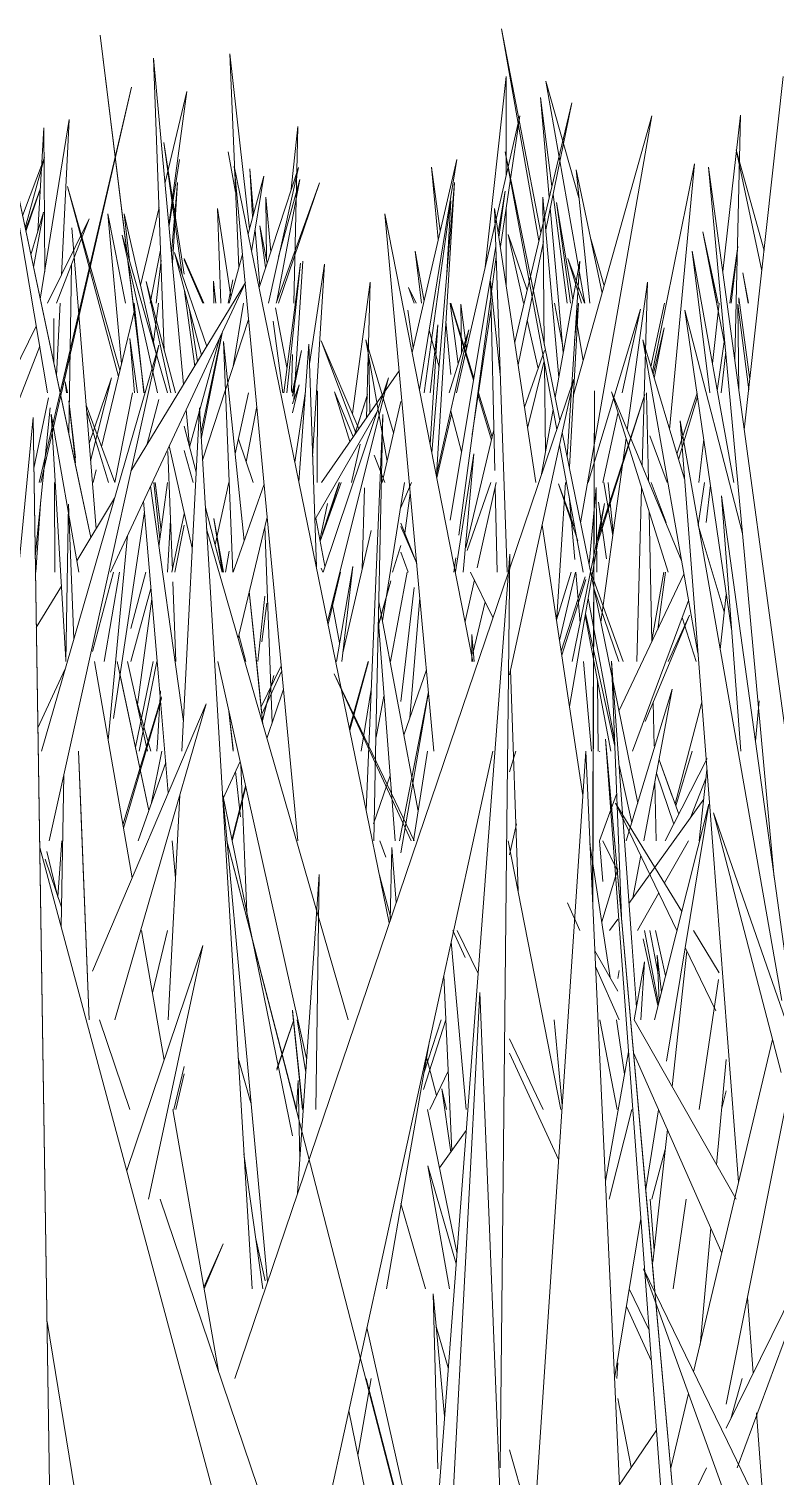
# Model space of a CAD drawing. Header units: millimetres. Extents: x -9575 to 27274, y -4387 to 11354.
# Drawn here: x -6615.7 to -6592.73, y 3071.81 to 3116.38 of the extents above; entities that cross this region are included whole.
import ezdxf

# ---------------------------------------------------------------- set-up
doc = ezdxf.new("R2010")
doc.units = ezdxf.units.MM
doc.layers.add('G-IMPT', color=8, linetype='Continuous', lineweight=9)

# ---------------------------------------------------------------- blocks, each defined once
blk = doc.blocks.new('Grass Array - 25_dwg-V14-North')
at = {"layer": 'G-IMPT'}
for p, q in [((-6609.241, 3109.028), (-6609.514, 3115.61)), ((-6608.915, 3110.223), (-6609.514, 3115.61)), ((-6610.838, 3114.454), (-6611.51, 3111.652)), ((-6611.51, 3111.652), (-6610.838, 3114.454)), ((-6610.838, 3114.454), (-6611.389, 3110.338)), ((-6602.541, 3105.172), (-6600.585, 3113.705)), ((-6601.186, 3109.679), (-6600.585, 3113.705)), ((-6600.743, 3106.728), (-6598.987, 3114.105)), ((-6599.787, 3110.195), (-6598.987, 3114.105)), ((-6615.43, 3110.144), (-6615.244, 3113.334)), ((-6615.215, 3108.899), (-6615.244, 3113.334)), ((-6607.418, 3113.373), (-6607.626, 3111.441)), ((-6607.418, 3113.373), (-6607.549, 3107.931)), ((-6596.527, 3113.7), (-6598.94, 3105.067)), ((-6598.94, 3105.067), (-6596.527, 3113.7)), ((-6596.527, 3113.7), (-6598.714, 3101.169)), ((-6610.925, 3108.828), (-6611.551, 3112.884)), ((-6610.985, 3108.81), (-6611.551, 3112.884)), ((-6615.896, 3110.622), (-6615.225, 3112.416)), ((-6615.818, 3110.255), (-6615.225, 3112.416)), ((-6608.815, 3110.588), (-6608.902, 3112.067)), ((-6608.785, 3110.696), (-6608.902, 3112.067)), ((-6598.434, 3107.931), (-6598.852, 3112.037)), ((-6598.051, 3108.246), (-6598.852, 3112.037)), ((-6612.898, 3105.869), (-6614.517, 3111.529)), ((-6612.945, 3105.677), (-6614.517, 3111.529)), ((-6608.068, 3107.998), (-6607.357, 3111.737)), ((-6608.013, 3109.358), (-6607.357, 3111.737)), ((-6603.529, 3105.172), (-6602.706, 3111.083)), ((-6602.833, 3108.855), (-6602.706, 3111.083)), ((-6601.25, 3110.109), (-6601.037, 3111.385)), ((-6601.229, 3109.964), (-6601.037, 3111.385)), ((-6598.955, 3108.05), (-6599.458, 3111.029)), ((-6599.024, 3107.931), (-6599.458, 3111.029)), ((-6615.641, 3109.42), (-6615.257, 3110.738)), ((-6615.561, 3109.044), (-6615.257, 3110.738)), ((-6612.609, 3109.248), (-6612.767, 3110.688)), ((-6611.808, 3106.465), (-6612.767, 3110.688)), ((-6611.695, 3110.883), (-6612.269, 3108.493)), ((-6612.269, 3108.493), (-6611.695, 3110.883)), ((-6608.595, 3108.477), (-6608.74, 3110.167)), ((-6608.414, 3109.033), (-6608.589, 3110.314)), ((-6608.37, 3109.167), (-6608.589, 3110.314)), ((-6600.475, 3107.931), (-6600.948, 3110.052)), ((-6600.36, 3108.336), (-6600.948, 3110.052)), ((-6600.639, 3106.032), (-6599.862, 3109.828)), ((-6611.968, 3107.931), (-6611.647, 3109.565)), ((-6611.779, 3107.931), (-6611.635, 3109.261)), ((-6610.316, 3107.931), (-6610.925, 3109.305)), ((-6610.35, 3107.931), (-6610.925, 3109.263)), ((-6602.734, 3101.256), (-6601.322, 3109.683)), ((-6602.469, 3100.785), (-6601.311, 3109.357)), ((-6594.123, 3107.931), (-6593.876, 3109.678)), ((-6594.075, 3107.931), (-6593.876, 3109.678)), ((-6607.858, 3105.172), (-6607.339, 3109.161)), ((-6607.765, 3105.172), (-6607.339, 3109.161)), ((-6607.062, 3106.065), (-6606.606, 3109.137)), ((-6606.966, 3103.208), (-6606.606, 3109.137)), ((-6593.545, 3107.931), (-6593.722, 3108.87)), ((-6593.56, 3107.931), (-6593.722, 3108.87)), ((-6610.595, 3105.997), (-6610.925, 3108.376)), ((-6603.835, 3107.931), (-6604.016, 3108.415)), ((-6603.78, 3107.931), (-6604.016, 3108.415)), ((-6612.163, 3105.172), (-6612.465, 3107.931)), ((-6611.712, 3107.931), (-6611.871, 3106.743)), ((-6602.013, 3105.558), (-6602.723, 3107.931)), ((-6602.002, 3105.624), (-6602.714, 3107.931)), ((-6598.781, 3107.931), (-6599.062, 3102.88)), ((-6598.782, 3107.931), (-6598.899, 3106.781)), ((-6612.446, 3107.755), (-6613.464, 3103.512)), ((-6613.464, 3103.512), (-6612.446, 3107.755)), ((-6610.51, 3106.137), (-6610.756, 3107.73)), ((-6607.756, 3105.955), (-6608.107, 3107.791)), ((-6602.049, 3103.891), (-6601.471, 3107.767)), ((-6598.635, 3106.159), (-6598.856, 3107.463)), ((-6598.481, 3102.413), (-6596.875, 3107.745)), ((-6597.433, 3105.172), (-6596.875, 3107.745)), ((-6607.885, 3105.172), (-6608.186, 3107.375)), ((-6603.074, 3105.96), (-6603.378, 3107.103)), ((-6603.115, 3107.265), (-6603.347, 3105.172)), ((-6603.115, 3107.265), (-6603.346, 3103.596)), ((-6603.346, 3103.596), (-6603.115, 3107.265)), ((-6603.153, 3102.658), (-6602.152, 3107.11)), ((-6602.765, 3105.172), (-6602.152, 3107.11)), ((-6600.026, 3105.917), (-6600.358, 3107.405)), ((-6605.542, 3104.068), (-6606.702, 3106.774)), ((-6605.633, 3103.937), (-6606.702, 3106.774)), ((-6594.506, 3105.234), (-6594.282, 3106.812)), ((-6607.587, 3106.356), (-6607.615, 3105.212)), ((-6600.443, 3104.728), (-6599.831, 3106.474)), ((-6600.346, 3104.082), (-6599.842, 3106.155)), ((-6594.391, 3105.172), (-6594.247, 3106.43)), ((-6606.697, 3102.413), (-6604.3, 3105.848)), ((-6613.053, 3102.413), (-6612.51, 3105.172)), ((-6607.513, 3103.033), (-6607.188, 3105.217)), ((-6601.461, 3103.713), (-6601.883, 3105.122)), ((-6601.439, 3103.804), (-6601.862, 3105.172)), ((-6595.747, 3103.288), (-6595.131, 3105.157)), ((-6595.696, 3103.116), (-6595.115, 3105.046)), ((-6613.056, 3102.413), (-6613.938, 3104.789)), ((-6613.252, 3102.413), (-6613.925, 3104.631)), ((-6609.009, 3103.044), (-6608.685, 3104.751)), ((-6606.901, 3101.262), (-6604.987, 3104.578)), ((-6603.141, 3102.553), (-6602.691, 3104.516)), ((-6602.383, 3103.352), (-6602.715, 3104.606)), ((-6598.032, 3102.413), (-6597.571, 3104.539)), ((-6602.251, 3100.397), (-6601.385, 3104.031)), ((-6605.774, 3102.413), (-6605.502, 3103.587)), ((-6596.046, 3102.413), (-6596.579, 3103.844)), ((-6605.071, 3103.254), (-6604.741, 3102.413)), ((-6613.728, 3102.413), (-6613.636, 3102.798)), ((-6611.668, 3100.663), (-6611.86, 3102.413)), ((-6606.735, 3100.606), (-6606.085, 3102.413)), ((-6604.249, 3101.645), (-6603.923, 3102.413)), ((-6597.725, 3100.777), (-6598.002, 3102.413)), ((-6597.713, 3100.865), (-6597.871, 3102.413)), ((-6595.091, 3101.101), (-6594.905, 3102.413)), ((-6594.847, 3101.175), (-6594.716, 3102.325)), ((-6604.13, 3100.849), (-6603.958, 3102.085)), ((-6597.919, 3100.057), (-6598.164, 3101.805)), ((-6606.587, 3099.831), (-6606.87, 3101.315)), ((-6604.249, 3101.16), (-6603.762, 3099.918)), ((-6603.761, 3099.915), (-6604.249, 3101.052)), ((-6604.508, 3099.654), (-6604.249, 3100.474)), ((-6609.532, 3100.295), (-6609.654, 3099.654)), ((-6604.02, 3099.654), (-6604.249, 3100.262)), ((-6602.562, 3100.092), (-6602.622, 3099.654)), ((-6612.567, 3097.913), (-6612.105, 3099.654)), ((-6606.704, 3099.777), (-6606.65, 3099.654)), ((-6606.491, 3098.05), (-6606.11, 3099.654)), ((-6604.569, 3096.895), (-6604.051, 3099.654)), ((-6596.524, 3097.546), (-6596.154, 3099.654)), ((-6596.34, 3097.884), (-6596.101, 3099.654)), ((-6604.249, 3095.669), (-6603.841, 3099.18)), ((-6608.65, 3096.895), (-6608.435, 3098.909)), ((-6608.526, 3097.508), (-6608.378, 3098.693)), ((-6606.368, 3098.687), (-6606.136, 3097.469)), ((-6602.034, 3097.147), (-6601.649, 3098.732)), ((-6605.006, 3094.57), (-6604.769, 3095.831)), ((-6595.808, 3092.518), (-6594.987, 3095.646)), ((-6595.784, 3092.453), (-6595.285, 3094.136))]:
    blk.add_line(p, q, dxfattribs=at)
blk = doc.blocks.new('Grass Array - Grass Array-440235-North')
blk.add_blockref('Grass Array - 25_dwg-V14-North', (0, 0))
blk = doc.blocks.new('Grass Array - 25_dwg-V28-North')
at = {"layer": 'G-IMPT'}
for p, q in [((-6612.686, 3109.515), (-6613.508, 3116.185)), ((-6612.691, 3109.533), (-6613.508, 3116.185)), ((-6614.097, 3107.931), (-6612.547, 3114.581)), ((-6614.069, 3107.931), (-6612.547, 3114.581)), ((-6612.495, 3107.931), (-6612.653, 3109.222)), ((-6612.491, 3107.931), (-6612.646, 3109.191)), ((-6614.74, 3105.172), (-6614.433, 3106.488)), ((-6614.7, 3105.172), (-6614.435, 3106.328)), ((-6598.301, 3102.413), (-6598.297, 3103.558)), ((-6598.3, 3102.413), (-6598.296, 3103.561))]:
    blk.add_line(p, q, dxfattribs=at)
blk = doc.blocks.new('Grass Array - 25_dwg-V32-North')
at = {"layer": 'G-IMPT'}
for p, q in [((-6612.686, 3109.515), (-6613.508, 3116.185)), ((-6612.691, 3109.533), (-6613.508, 3116.185)), ((-6614.097, 3107.931), (-6612.547, 3114.581)), ((-6614.069, 3107.931), (-6612.547, 3114.581)), ((-6612.218, 3105.68), (-6612.653, 3109.222)), ((-6612.256, 3106.02), (-6612.646, 3109.191)), ((-6614.74, 3105.172), (-6614.433, 3106.488)), ((-6614.7, 3105.172), (-6614.435, 3106.328)), ((-6598.301, 3102.413), (-6598.291, 3105.234)), ((-6598.3, 3102.413), (-6598.291, 3105.234)), ((-6598.143, 3100.818), (-6597.571, 3102.577)), ((-6598.179, 3100.608), (-6597.571, 3102.52))]:
    blk.add_line(p, q, dxfattribs=at)
blk = doc.blocks.new('Grass Array - 25_dwg-V36-North')
at = {"layer": 'G-IMPT'}
for p, q in [((-6612.686, 3109.515), (-6613.508, 3116.185)), ((-6612.691, 3109.533), (-6613.508, 3116.185)), ((-6614.097, 3107.931), (-6612.547, 3114.581)), ((-6614.069, 3107.931), (-6612.547, 3114.581)), ((-6612.156, 3105.172), (-6612.653, 3109.222)), ((-6612.151, 3105.172), (-6612.646, 3109.191)), ((-6614.74, 3105.172), (-6614.433, 3106.488)), ((-6614.7, 3105.172), (-6614.435, 3106.328)), ((-6598.301, 3102.413), (-6598.291, 3105.234)), ((-6598.3, 3102.413), (-6598.291, 3105.234)), ((-6598.143, 3100.818), (-6597.571, 3102.577)), ((-6611.817, 3102.413), (-6611.634, 3100.919)), ((-6611.63, 3100.945), (-6611.811, 3102.413)), ((-6598.179, 3100.608), (-6597.571, 3102.52))]:
    blk.add_line(p, q, dxfattribs=at)
blk = doc.blocks.new('Grass Array - Grass Array-440908-North')
for name in ['Grass Array - 25_dwg-V32-North', 'Grass Array - 25_dwg-V36-North', 'Grass Array - 25_dwg-V36-North', 'Grass Array - 25_dwg-V28-North']:
    blk.add_blockref(name, (0, 0))
blk = doc.blocks.new('Grass Array - 25_dwg-V38-North')
at = {"layer": 'G-IMPT'}
for p, q in [((-6594.479, 3107.931), (-6594.948, 3110.127)), ((-6594.523, 3107.931), (-6594.948, 3110.127)), ((-6606.831, 3102.413), (-6606.821, 3105.234)), ((-6606.83, 3102.413), (-6606.821, 3105.234)), ((-6606.673, 3100.818), (-6606.154, 3102.413)), ((-6606.515, 3101.216), (-6606.135, 3102.413))]:
    blk.add_line(p, q, dxfattribs=at)
blk = doc.blocks.new('Grass Array - 25_dwg-V42-North')
at = {"layer": 'G-IMPT'}
for p, q in [((-6599.941, 3110.098), (-6601.152, 3116.378)), ((-6600, 3109.851), (-6601.152, 3116.378)), ((-6601.653, 3109.047), (-6601.008, 3114.915)), ((-6601.008, 3111.859), (-6601.008, 3114.915)), ((-6598.583, 3107.931), (-6599.788, 3114.766)), ((-6598.765, 3111.18), (-6599.788, 3114.766)), ((-6599.954, 3114.264), (-6599.679, 3111.199)), ((-6599.954, 3114.264), (-6599.598, 3111.54)), ((-6593.787, 3113.723), (-6594.336, 3108.908)), ((-6593.787, 3113.723), (-6593.969, 3106.201)), ((-6609.337, 3111.347), (-6609.569, 3112.591)), ((-6593.926, 3112.656), (-6593.136, 3108.926)), ((-6593.926, 3112.656), (-6593.067, 3109.557)), ((-6611.388, 3110.326), (-6611.061, 3112.357)), ((-6603.037, 3110.163), (-6603.302, 3112.122)), ((-6603.097, 3109.9), (-6603.302, 3112.122)), ((-6596.505, 3105.814), (-6595.213, 3112.222)), ((-6595.973, 3104.041), (-6595.213, 3112.222)), ((-6611.31, 3109.482), (-6611.129, 3111.654)), ((-6611.282, 3109.172), (-6611.129, 3111.654)), ((-6615.805, 3110.194), (-6615.354, 3111.444)), ((-6615.794, 3110.139), (-6615.355, 3111.43)), ((-6608.405, 3111.201), (-6608.387, 3109.255)), ((-6608.405, 3111.201), (-6608.257, 3109.512)), ((-6599.564, 3111.284), (-6599.125, 3107.931)), ((-6612.85, 3106.07), (-6613.269, 3110.682)), ((-6612.728, 3107.931), (-6613.269, 3110.682)), ((-6609.892, 3110.853), (-6609.792, 3107.931)), ((-6609.892, 3110.853), (-6609.485, 3108.138)), ((-6601.009, 3108.503), (-6601.009, 3110.867)), ((-6599.649, 3110.868), (-6599.249, 3106.414)), ((-6597.99, 3108.464), (-6598.404, 3109.914)), ((-6594.479, 3107.931), (-6594.948, 3110.127)), ((-6594.293, 3106.738), (-6594.948, 3110.127)), ((-6603.536, 3107.998), (-6603.813, 3109.533)), ((-6603.611, 3107.931), (-6603.813, 3109.533)), ((-6599.109, 3109.305), (-6598.686, 3107.931)), ((-6599.109, 3109.305), (-6598.597, 3107.931)), ((-6607.547, 3104.944), (-6607.272, 3109.231)), ((-6610.005, 3107.931), (-6610.02, 3108.608)), ((-6609.949, 3107.931), (-6610.02, 3108.608)), ((-6605.742, 3104.535), (-6605.19, 3108.58)), ((-6605.307, 3104.405), (-6605.19, 3108.58)), ((-6602.481, 3106.069), (-6602.734, 3107.931)), ((-6599.265, 3106.594), (-6599.523, 3107.931)), ((-6596.551, 3105.968), (-6596.135, 3107.931)), ((-6594.448, 3107.931), (-6594.659, 3106.079)), ((-6593.504, 3105.578), (-6593.845, 3108.1)), ((-6593.841, 3107.931), (-6593.845, 3108.1)), ((-6603.867, 3106.559), (-6604.036, 3107.713)), ((-6602.383, 3106.379), (-6602.402, 3107.907)), ((-6602.229, 3106.533), (-6602.402, 3107.907)), ((-6602.713, 3105.74), (-6602.863, 3107.364)), ((-6596.481, 3105.735), (-6596.14, 3107.174)), ((-6596.449, 3105.627), (-6596.14, 3107.174)), ((-6604.673, 3103.063), (-6605.331, 3106.803)), ((-6604.472, 3103.936), (-6605.331, 3106.803)), ((-6605.239, 3106.278), (-6605.202, 3104.555)), ((-6613.844, 3103.609), (-6613.161, 3105.634)), ((-6613.801, 3103.075), (-6613.161, 3105.634)), ((-6606.831, 3102.413), (-6606.821, 3105.234)), ((-6606.83, 3102.413), (-6606.821, 3105.234)), ((-6605.816, 3103.675), (-6606.295, 3105.2)), ((-6605.72, 3103.814), (-6606.295, 3105.2)), ((-6605.68, 3103.87), (-6605.272, 3105.124)), ((-6605.664, 3103.893), (-6605.272, 3105.124)), ((-6594.924, 3103.746), (-6595.076, 3102.413)), ((-6606.673, 3100.818), (-6606.154, 3102.413)), ((-6606.515, 3101.216), (-6606.135, 3102.413)), ((-6605.438, 3099.744), (-6605.368, 3102.247)), ((-6596.543, 3102.413), (-6596.085, 3101.183)), ((-6606.74, 3100.632), (-6606.509, 3101.767))]:
    blk.add_line(p, q, dxfattribs=at)
blk = doc.blocks.new('Grass Array - Grass Array-V47-North')
for name in ['Grass Array - 25_dwg-V42-North', 'Grass Array - 25_dwg-V38-North', 'Grass Array - 25_dwg-V38-North', 'Grass Array - 25_dwg-V38-North']:
    blk.add_blockref(name, (0, 0))
blk = doc.blocks.new('Grass Array - 25_dwg-V49-North')
at = {"layer": 'G-IMPT'}
for p, q in [((-6612.686, 3109.515), (-6613.508, 3116.185)), ((-6612.691, 3109.533), (-6613.508, 3116.185)), ((-6610.938, 3105.432), (-6611.863, 3115.482)), ((-6611.534, 3106.475), (-6611.863, 3115.482)), ((-6593.675, 3104.032), (-6592.477, 3114.915)), ((-6616.676, 3114.301), (-6615.126, 3105.172)), ((-6616.676, 3114.301), (-6614.164, 3102.454)), ((-6613.796, 3100.717), (-6616.676, 3114.301)), ((-6615.331, 3102.413), (-6612.547, 3114.581)), ((-6615.301, 3102.765), (-6612.547, 3114.581)), ((-6615.351, 3108.054), (-6614.461, 3113.589)), ((-6614.7, 3108.799), (-6614.461, 3113.589)), ((-6599.355, 3104.317), (-6601.039, 3112.591)), ((-6599.449, 3104.041), (-6601.039, 3112.591)), ((-6608.302, 3100.691), (-6609.383, 3112.151)), ((-6604.605, 3088.85), (-6609.383, 3112.151)), ((-6607.405, 3112.116), (-6608.616, 3108.413)), ((-6608.616, 3108.413), (-6607.405, 3112.116)), ((-6607.405, 3112.116), (-6608.328, 3107.931)), ((-6603.9, 3106.416), (-6602.531, 3112.357)), ((-6603.674, 3105.264), (-6602.531, 3112.357)), ((-6591.739, 3089.763), (-6594.772, 3112.122)), ((-6593.731, 3100.839), (-6594.772, 3112.122)), ((-6608.956, 3110.071), (-6608.47, 3111.849)), ((-6608.844, 3109.521), (-6608.47, 3111.849)), ((-6608.092, 3107.931), (-6606.755, 3111.635)), ((-6608.014, 3107.931), (-6606.755, 3111.635)), ((-6603.294, 3103.33), (-6602.599, 3111.654)), ((-6603.155, 3102.623), (-6602.599, 3111.654)), ((-6599.875, 3111.201), (-6599.832, 3106.665)), ((-6599.875, 3111.201), (-6599.388, 3105.643)), ((-6603.715, 3099.398), (-6604.739, 3110.682)), ((-6602.029, 3096.895), (-6604.739, 3110.682)), ((-6601.362, 3110.853), (-6600.978, 3099.654)), ((-6601.362, 3110.853), (-6600.096, 3102.413)), ((-6615.128, 3107.931), (-6613.849, 3110.526)), ((-6614.858, 3107.931), (-6613.849, 3110.526)), ((-6614.376, 3110.258), (-6613.634, 3100.985)), ((-6611.436, 3105.172), (-6612.834, 3110.029)), ((-6611.745, 3105.172), (-6612.834, 3110.029)), ((-6611.22, 3109.495), (-6610.389, 3106.337)), ((-6611.22, 3109.495), (-6610.228, 3106.601)), ((-6609.541, 3107.931), (-6609.128, 3109.444)), ((-6593.995, 3102.413), (-6595.283, 3109.533)), ((-6594.732, 3105.172), (-6595.283, 3109.533)), ((-6614.393, 3109.126), (-6614.472, 3103.907)), ((-6614.472, 3103.907), (-6614.393, 3109.126)), ((-6612.156, 3105.172), (-6612.653, 3109.222)), ((-6612.151, 3105.172), (-6612.646, 3109.191)), ((-6599.499, 3105.026), (-6598.742, 3109.231)), ((-6599.128, 3103.205), (-6598.742, 3109.231)), ((-6613.191, 3099.654), (-6609.034, 3108.572)), ((-6612.56, 3102.756), (-6609.034, 3108.572)), ((-6612.09, 3108.601), (-6611.335, 3105.172)), ((-6612.09, 3108.601), (-6611.193, 3105.172)), ((-6611.193, 3105.172), (-6612.09, 3108.601)), ((-6609.572, 3107.931), (-6609.422, 3108.65)), ((-6609.565, 3107.931), (-6609.422, 3108.65)), ((-6601.357, 3102.782), (-6601.49, 3108.608)), ((-6601.187, 3105.739), (-6601.49, 3108.608)), ((-6597.281, 3104.033), (-6596.66, 3108.58)), ((-6596.819, 3102.92), (-6596.66, 3108.58)), ((-6614.854, 3105.71), (-6614.744, 3107.931)), ((-6609.411, 3105.984), (-6609.099, 3107.931)), ((-6594.065, 3097.888), (-6595.506, 3107.713)), ((-6593.728, 3100.839), (-6595.506, 3107.713)), ((-6593.84, 3105.249), (-6593.872, 3107.907)), ((-6593.539, 3105.262), (-6593.872, 3107.907)), ((-6617.848, 3102.413), (-6615.475, 3107.228)), ((-6614.939, 3107.461), (-6614.932, 3106.077)), ((-6614.932, 3106.077), (-6614.939, 3107.461)), ((-6610.396, 3103.758), (-6609.739, 3107.06)), ((-6608.938, 3107.432), (-6610.356, 3103.096)), ((-6610.356, 3103.097), (-6608.938, 3107.432)), ((-6617.002, 3102.413), (-6615.37, 3106.612)), ((-6615.314, 3094.136), (-6611.699, 3106.644)), ((-6613.994, 3096.274), (-6611.699, 3106.644)), ((-6612.361, 3105.172), (-6612.595, 3106.846)), ((-6612.454, 3105.172), (-6612.595, 3106.846)), ((-6610.754, 3103.496), (-6609.838, 3106.848)), ((-6610.406, 3103.934), (-6609.767, 3107)), ((-6609.708, 3106.757), (-6609.42, 3099.654)), ((-6609.708, 3106.757), (-6609.077, 3100.614)), ((-6609.077, 3100.614), (-6609.708, 3106.757)), ((-6607.391, 3102.436), (-6607.083, 3106.67)), ((-6606.852, 3099.81), (-6607.083, 3106.67)), ((-6595.103, 3097.155), (-6596.801, 3106.803)), ((-6595.516, 3102.517), (-6596.801, 3106.803)), ((-6607.593, 3105.172), (-6607.313, 3106.472)), ((-6607.587, 3105.073), (-6607.313, 3106.472)), ((-6599.827, 3106.076), (-6599.801, 3103.346)), ((-6614.548, 3105.172), (-6614.587, 3105.511)), ((-6614.512, 3105.172), (-6614.587, 3105.511)), ((-6607.587, 3104.558), (-6607.379, 3105.419)), ((-6607.587, 3104.831), (-6607.379, 3105.419)), ((-6606.646, 3099.654), (-6604.631, 3105.634)), ((-6606.508, 3098.13), (-6604.631, 3105.634)), ((-6600.909, 3096.488), (-6598.922, 3105.593)), ((-6600.909, 3099.739), (-6598.922, 3105.593)), ((-6615.55, 3102.848), (-6615.1, 3105.023)), ((-6614.263, 3103.171), (-6614.475, 3104.921)), ((-6614.263, 3103.019), (-6614.475, 3104.921)), ((-6612.07, 3103.564), (-6611.7, 3104.972)), ((-6608.937, 3105.172), (-6609.352, 3103.289)), ((-6604.823, 3102.413), (-6604.249, 3104.903)), ((-6598.343, 3089.48), (-6598.291, 3105.234)), ((-6598.329, 3094.825), (-6598.291, 3105.234)), ((-6598.179, 3100.608), (-6596.742, 3105.124)), ((-6598.143, 3100.818), (-6596.742, 3105.124)), ((-6596.024, 3099.654), (-6597.765, 3105.2)), ((-6595.601, 3099.983), (-6597.765, 3105.2)), ((-6596.685, 3105.172), (-6596.628, 3102.459)), ((-6615.574, 3104.409), (-6620.939, 3048.964)), ((-6615.574, 3104.409), (-6615.419, 3094.393)), ((-6614.699, 3048), (-6615.574, 3104.409)), ((-6615.508, 3100.13), (-6615.048, 3104.714)), ((-6614.566, 3096.945), (-6615.018, 3104.517)), ((-6614.168, 3099.654), (-6615.018, 3104.517)), ((-6610.991, 3094.136), (-6610.453, 3104.712)), ((-6610.762, 3103.525), (-6610.865, 3104.644)), ((-6609.845, 3094.54), (-6610.453, 3104.712)), ((-6605.317, 3092.322), (-6604.808, 3104.507)), ((-6605.016, 3094.57), (-6604.808, 3104.507)), ((-6599.934, 3102.612), (-6599.564, 3104.663)), ((-6610.925, 3104.148), (-6610.554, 3102.729)), ((-6610.554, 3102.729), (-6610.925, 3104.148)), ((-6596.957, 3092.534), (-6599.28, 3103.951)), ((-6594.874, 3094.173), (-6595.654, 3104.308)), ((-6592.522, 3086.458), (-6595.654, 3104.308)), ((-6610.673, 3100.39), (-6611.379, 3103.541)), ((-6609.251, 3103.748), (-6608.793, 3102.413)), ((-6598.898, 3101.079), (-6599.362, 3103.575)), ((-6598.09, 3098.105), (-6597.316, 3103.772)), ((-6611.42, 3103.365), (-6611.286, 3099.715)), ((-6610.642, 3102.413), (-6610.925, 3103.397)), ((-6602.572, 3099.656), (-6602.005, 3103.295)), ((-6602.336, 3099.654), (-6602.005, 3103.295)), ((-6615.301, 3102.765), (-6615.383, 3102.413)), ((-6614.914, 3102.413), (-6614.901, 3099.654)), ((-6614.901, 3099.654), (-6614.914, 3102.413)), ((-6613.796, 3100.717), (-6614.164, 3102.454)), ((-6610.944, 3095.055), (-6611.959, 3102.298)), ((-6611.817, 3102.413), (-6611.634, 3100.919)), ((-6611.63, 3100.945), (-6611.811, 3102.413)), ((-6611.699, 3100.441), (-6611.431, 3102.413)), ((-6609.545, 3102.413), (-6609.969, 3100.493)), ((-6609.416, 3099.654), (-6608.459, 3102.362)), ((-6604.82, 3098.154), (-6604.134, 3102.413)), ((-6602.204, 3100.315), (-6601.483, 3102.413)), ((-6601.902, 3099.778), (-6601.312, 3102.413)), ((-6601.285, 3099.654), (-6601.345, 3102.267)), ((-6599.445, 3098.263), (-6599.179, 3102.413)), ((-6599.397, 3102.371), (-6598.801, 3100.612)), ((-6599.397, 3102.371), (-6598.926, 3101.079)), ((-6598.926, 3101.079), (-6599.397, 3102.371)), ((-6598.232, 3102.259), (-6598.456, 3099.899)), ((-6598.456, 3099.899), (-6598.232, 3102.259)), ((-6598.232, 3102.259), (-6598.214, 3099.654)), ((-6596.988, 3096.895), (-6596.838, 3102.247)), ((-6615.331, 3101.894), (-6615.488, 3099.654)), ((-6614.481, 3101.747), (-6614.567, 3096.895)), ((-6614.481, 3101.747), (-6614.315, 3097.594)), ((-6614.315, 3097.594), (-6614.481, 3101.747)), ((-6614.229, 3100.003), (-6613.063, 3101.926)), ((-6611.714, 3096.426), (-6612.172, 3101.84)), ((-6599.069, 3101.998), (-6598.897, 3100.041)), ((-6599.06, 3095.509), (-6597.979, 3101.767)), ((-6598.97, 3096.895), (-6597.979, 3101.767)), ((-6593.777, 3094.136), (-6594.381, 3102.002)), ((-6592.337, 3087.241), (-6594.381, 3102.002)), ((-6613.094, 3095.144), (-6612.144, 3101.514)), ((-6611.436, 3099.654), (-6611.342, 3101.246)), ((-6611.299, 3099.654), (-6610.925, 3101.448)), ((-6610.269, 3101.642), (-6609.749, 3099.654)), ((-6609.739, 3099.654), (-6610.013, 3101.3)), ((-6609.712, 3099.654), (-6610.013, 3101.3)), ((-6609.262, 3097.622), (-6608.363, 3101.343)), ((-6596.608, 3101.515), (-6596.523, 3097.5)), ((-6613.264, 3094.481), (-6612.666, 3100.781)), ((-6611.212, 3099.654), (-6610.925, 3101.098)), ((-6605.876, 3085.859), (-6610.23, 3100.983)), ((-6609.749, 3099.654), (-6610.05, 3100.801)), ((-6608.216, 3094.996), (-6608.433, 3101.055)), ((-6605.164, 3100.934), (-6606.032, 3097.167)), ((-6599.9, 3101.109), (-6599.705, 3099.807)), ((-6598.898, 3101.079), (-6598.633, 3099.654)), ((-6594.291, 3098.43), (-6595.091, 3101.1)), ((-6592.751, 3090.234), (-6593.731, 3100.839)), ((-6608.302, 3100.691), (-6607.423, 3091.377)), ((-6603.758, 3062.339), (-6600.899, 3100.199)), ((-6600.997, 3090.953), (-6600.899, 3100.199)), ((-6613.74, 3097.204), (-6613.096, 3099.654)), ((-6613.381, 3096.895), (-6612.911, 3099.654)), ((-6606.235, 3096.895), (-6605.728, 3099.825)), ((-6606.063, 3096.895), (-6605.728, 3099.825)), ((-6602.353, 3095.483), (-6600.938, 3099.654)), ((-6601.413, 3098.253), (-6602.102, 3099.654)), ((-6598.649, 3092.769), (-6599.705, 3099.807)), ((-6599.461, 3098.185), (-6599.008, 3099.654)), ((-6599.365, 3097.542), (-6598.871, 3099.654)), ((-6599.315, 3097.212), (-6598.571, 3099.502)), ((-6598.727, 3098.091), (-6598.863, 3099.654)), ((-6598.404, 3099.645), (-6597.402, 3096.895)), ((-6597.402, 3096.895), (-6598.404, 3099.645)), ((-6597.534, 3095.37), (-6595.532, 3099.588)), ((-6615.474, 3097.949), (-6614.702, 3099.223)), ((-6612.559, 3096.895), (-6611.944, 3099.145)), ((-6611.273, 3099.348), (-6611.183, 3096.895)), ((-6608.917, 3099.053), (-6608.626, 3096.225)), ((-6608.496, 3094.961), (-6608.917, 3099.053)), ((-6604.945, 3097.974), (-6604.556, 3099.385)), ((-6604.944, 3098.007), (-6604.556, 3099.385)), ((-6603.715, 3099.398), (-6603.237, 3094.136)), ((-6602.272, 3098.128), (-6601.984, 3099.414)), ((-6599.297, 3097.092), (-6598.555, 3099.426)), ((-6598.299, 3099.128), (-6597.543, 3096.895)), ((-6612.359, 3095.572), (-6611.917, 3098.828)), ((-6603.72, 3092.29), (-6604.929, 3098.732)), ((-6603.666, 3098.867), (-6603.976, 3095.159)), ((-6598.483, 3098.848), (-6597.669, 3094.473)), ((-6597.113, 3094.136), (-6595.389, 3098.78)), ((-6594.233, 3098.958), (-6594.419, 3097.267)), ((-6598.573, 3098.325), (-6597.785, 3094.136)), ((-6598.565, 3098.375), (-6597.662, 3094.293)), ((-6597.662, 3094.293), (-6598.565, 3098.375)), ((-6596.732, 3095.056), (-6595.366, 3098.321)), ((-6596.024, 3096.895), (-6595.366, 3098.321)), ((-6595.158, 3096.895), (-6595.584, 3098.255)), ((-6609.028, 3096.895), (-6609.242, 3097.715)), ((-6604.428, 3091.377), (-6604.942, 3098.089)), ((-6602.066, 3097.733), (-6602.068, 3096.895)), ((-6602.066, 3097.733), (-6601.993, 3096.895)), ((-6601.993, 3096.895), (-6602.066, 3097.733)), ((-6612.522, 3090.24), (-6613.685, 3096.895)), ((-6612.012, 3092.308), (-6612.985, 3096.895)), ((-6612.056, 3094.136), (-6612.67, 3096.895)), ((-6612.425, 3094.256), (-6611.875, 3096.895)), ((-6611.761, 3096.895), (-6612.31, 3094.136)), ((-6609.889, 3096.895), (-6607.15, 3084.669)), ((-6608.552, 3095.504), (-6607.932, 3096.768)), ((-6605.834, 3094.845), (-6605.257, 3096.895)), ((-6605.822, 3094.786), (-6605.242, 3096.895)), ((-6598.38, 3094.136), (-6598.622, 3096.895)), ((-6597.46, 3089.046), (-6597.764, 3096.913)), ((-6597.14, 3088.259), (-6597.764, 3096.913)), ((-6614.581, 3096.672), (-6615.426, 3094.859)), ((-6612.012, 3092.308), (-6612.896, 3096.473)), ((-6611.714, 3096.426), (-6611.412, 3092.854)), ((-6608.529, 3095.281), (-6607.917, 3096.612)), ((-6608.521, 3095.049), (-6608.159, 3096.465)), ((-6608.52, 3095.043), (-6608.159, 3096.465)), ((-6603.836, 3091.377), (-6606.301, 3096.515)), ((-6603.928, 3091.377), (-6606.301, 3096.515)), ((-6604.159, 3094.628), (-6603.465, 3096.646)), ((-6600.875, 3096.644), (-6600.641, 3089.828)), ((-6613.994, 3096.274), (-6615.078, 3091.377)), ((-6611.744, 3094.398), (-6611.65, 3096)), ((-6608.495, 3094.957), (-6608.626, 3096.225)), ((-6608.496, 3094.961), (-6608.626, 3096.225)), ((-6608.373, 3094.532), (-6607.863, 3096.043)), ((-6605.468, 3094.136), (-6605.162, 3096.034)), ((-6604.295, 3091.377), (-6603.403, 3095.964)), ((-6604.249, 3091.006), (-6603.402, 3095.954)), ((-6598.191, 3096.295), (-6598.176, 3094.136)), ((-6597.308, 3091.377), (-6595.891, 3096.046)), ((-6596.772, 3091.377), (-6595.891, 3096.046)), ((-6613.747, 3087.358), (-6610.248, 3095.595)), ((-6613.06, 3085.859), (-6610.248, 3095.595)), ((-6612.806, 3091.865), (-6611.621, 3095.81)), ((-6612.79, 3091.771), (-6611.615, 3095.773)), ((-6612.433, 3095.834), (-6611.95, 3094.136)), ((-6602.353, 3095.483), (-6609.366, 3074.823)), ((-6596.484, 3095.65), (-6596.455, 3094.293)), ((-6593.334, 3094.446), (-6593.22, 3095.688)), ((-6609.547, 3095.365), (-6609.418, 3094.206)), ((-6609.411, 3094.136), (-6609.547, 3095.365)), ((-6609.845, 3094.54), (-6608.832, 3077.582)), ((-6605.016, 3094.57), (-6605.082, 3091.377)), ((-6598.329, 3094.825), (-6598.348, 3089.588)), ((-6614.699, 3048), (-6615.419, 3094.393)), ((-6614.177, 3094.136), (-6614.097, 3092.132)), ((-6613.846, 3085.859), (-6614.177, 3094.136)), ((-6611.924, 3092.557), (-6611.61, 3094.136)), ((-6611.744, 3094.398), (-6611.759, 3094.136)), ((-6609.411, 3094.136), (-6609.418, 3094.206)), ((-6607.266, 3067.357), (-6601.422, 3094.136)), ((-6603.862, 3091.377), (-6603.432, 3094.136)), ((-6598.558, 3094.136), (-6601.625, 3048)), ((-6600.909, 3093.497), (-6600.711, 3094.136)), ((-6598.558, 3094.136), (-6598.182, 3085.978)), ((-6598.129, 3094.115), (-6598.12, 3094.136)), ((-6597.947, 3094.503), (-6595.888, 3066.547)), ((-6597.947, 3094.503), (-6597.188, 3086.001)), ((-6593.792, 3048), (-6597.947, 3094.503)), ((-6594.874, 3094.173), (-6593.849, 3080.862)), ((-6612.341, 3091.377), (-6611.491, 3093.784)), ((-6609.733, 3092.66), (-6609.2, 3093.819)), ((-6609.179, 3093.726), (-6608.994, 3089.164)), ((-6597.532, 3093.705), (-6597.14, 3091.93)), ((-6597.14, 3091.93), (-6597.532, 3093.705)), ((-6596.301, 3093.871), (-6595.893, 3092.752)), ((-6595.693, 3092.201), (-6596.301, 3093.871)), ((-6596.111, 3091.377), (-6594.823, 3093.915)), ((-6614.629, 3093.409), (-6614.711, 3088.73)), ((-6609.187, 3092.115), (-6609.342, 3093.511)), ((-6609.187, 3092.115), (-6609.342, 3093.511)), ((-6605.097, 3091.898), (-6604.583, 3093.393)), ((-6596.379, 3093.458), (-6595.849, 3091.893)), ((-6595.32, 3092.11), (-6594.856, 3093.292)), ((-6594.827, 3093.558), (-6595.066, 3091.377)), ((-6611.413, 3085.859), (-6611.06, 3092.781)), ((-6608.359, 3077.791), (-6609.735, 3092.781)), ((-6608.103, 3084.809), (-6609.735, 3092.781)), ((-6609.453, 3091.404), (-6609.03, 3093.059)), ((-6609.448, 3091.381), (-6609.027, 3093.044)), ((-6598.137, 3091.377), (-6597.605, 3092.81)), ((-6596.431, 3093.18), (-6596.393, 3091.377)), ((-6595.748, 3088.619), (-6597.636, 3092.539)), ((-6595.6, 3089.203), (-6597.636, 3092.539)), ((-6597.226, 3089.45), (-6594.925, 3092.66)), ((-6594.767, 3092.504), (-6596.444, 3085.859)), ((-6594.767, 3092.504), (-6596.067, 3084.586)), ((-6613.846, 3085.859), (-6614.097, 3092.132)), ((-6600.685, 3091.9), (-6600.909, 3090.944)), ((-6592.542, 3084.24), (-6594.621, 3092.24)), ((-6592.408, 3085.859), (-6594.621, 3092.24)), ((-6615.369, 3091.173), (-6604.249, 3049.845)), ((-6614.807, 3089.644), (-6615.15, 3091.052)), ((-6614.69, 3091.377), (-6614.81, 3089.659)), ((-6611.287, 3091.377), (-6611.19, 3090.229)), ((-6608.027, 3085.254), (-6609.61, 3091.377)), ((-6607.462, 3083.1), (-6609.609, 3091.377)), ((-6604.715, 3090.875), (-6604.902, 3091.377)), ((-6604.575, 3088.937), (-6604.527, 3091.17)), ((-6604.392, 3089.478), (-6604.527, 3091.17)), ((-6599.319, 3083.1), (-6600.945, 3091.377)), ((-6597.808, 3087.165), (-6598.427, 3091.288)), ((-6598.029, 3090.124), (-6598.138, 3091.373)), ((-6598.034, 3091.377), (-6597.571, 3090.435)), ((-6596.135, 3090.078), (-6595.394, 3091.377)), ((-6614.701, 3089.331), (-6615.203, 3090.815)), ((-6600.997, 3090.953), (-6601.197, 3072.065)), ((-6597.103, 3089.621), (-6596.857, 3090.922)), ((-6607.28, 3082.761), (-6606.767, 3090.335)), ((-6606.866, 3083.1), (-6606.767, 3090.335)), ((-6604.573, 3089.032), (-6604.906, 3090.319)), ((-6598.066, 3088.882), (-6597.571, 3090.512)), ((-6596.968, 3088.618), (-6596.306, 3089.778)), ((-6598.743, 3088.618), (-6599.115, 3089.465)), ((-6597.822, 3088.618), (-6597.571, 3088.968)), ((-6611.541, 3084.623), (-6612.239, 3088.618)), ((-6611.902, 3086.691), (-6611.437, 3088.618)), ((-6602.27, 3087.786), (-6602.654, 3088.618)), ((-6601.874, 3087.288), (-6602.512, 3088.618)), ((-6596.338, 3086.307), (-6596.792, 3088.358)), ((-6596.746, 3088.618), (-6596.319, 3086.353)), ((-6596.581, 3088.618), (-6596.332, 3087.281)), ((-6596.1, 3087.223), (-6596.408, 3088.618)), ((-6596.1, 3087.223), (-6596.408, 3088.618)), ((-6594.445, 3087.31), (-6595.244, 3088.618)), ((-6612.692, 3081.226), (-6610.345, 3088.149)), ((-6611.905, 3080.861), (-6610.345, 3088.149)), ((-6602.704, 3088.262), (-6602.235, 3083.1)), ((-6597.571, 3086.748), (-6598.274, 3087.986)), ((-6597.14, 3088.259), (-6596.995, 3086.247)), ((-6595.44, 3087.981), (-6595.899, 3083.807)), ((-6594.552, 3086.136), (-6595.492, 3088.088)), ((-6597.529, 3085.859), (-6598.252, 3087.504)), ((-6597.064, 3085.859), (-6596.744, 3087.654)), ((-6596.864, 3085.859), (-6596.744, 3087.654)), ((-6596.357, 3087.852), (-6596.295, 3086.449)), ((-6596.357, 3087.852), (-6596.229, 3086.71)), ((-6596.229, 3086.71), (-6596.357, 3087.852)), ((-6602.681, 3081.836), (-6602.93, 3087.226)), ((-6597.525, 3087.383), (-6597.571, 3087.141)), ((-6594.474, 3087.11), (-6595.06, 3083.1)), ((-6603.041, 3063.788), (-6601.818, 3086.704)), ((-6601.535, 3079.679), (-6601.818, 3086.704)), ((-6607.27, 3083.1), (-6607.587, 3086.165)), ((-6607.277, 3083.1), (-6607.587, 3086.116)), ((-6607.277, 3083.1), (-6607.587, 3086.116)), ((-6612.593, 3083.1), (-6613.526, 3085.859)), ((-6608.072, 3084.354), (-6607.549, 3085.859)), ((-6608.07, 3084.316), (-6607.545, 3085.859)), ((-6607.179, 3084.245), (-6607.447, 3085.859)), ((-6602.87, 3085.859), (-6603.552, 3083.716)), ((-6603.541, 3084.217), (-6603.007, 3085.859)), ((-6599.532, 3085.859), (-6599.282, 3083.24)), ((-6596.432, 3048), (-6598.182, 3085.978)), ((-6597.591, 3083.1), (-6598.123, 3085.859)), ((-6597.361, 3084.189), (-6597.612, 3085.859)), ((-6596.435, 3077.582), (-6597.188, 3086.001)), ((-6593.929, 3080.341), (-6597.065, 3085.859)), ((-6594.233, 3074.024), (-6591.868, 3085.859)), ((-6608.027, 3085.254), (-6607.47, 3083.1)), ((-6608.027, 3085.254), (-6598.4, 3048)), ((-6604.082, 3081.089), (-6603.368, 3085.217)), ((-6599.864, 3083.1), (-6600.909, 3085.277)), ((-6592.807, 3085.258), (-6595.234, 3075.022)), ((-6608.103, 3084.809), (-6607.587, 3082.289)), ((-6600.909, 3084.839), (-6599.394, 3081.56)), ((-6597.948, 3080.896), (-6597.238, 3084.88)), ((-6595.784, 3081.894), (-6597.085, 3084.85)), ((-6611.239, 3083.1), (-6610.925, 3084.426)), ((-6608.865, 3083.309), (-6609.256, 3084.68)), ((-6603.151, 3083.536), (-6603.456, 3084.712)), ((-6594.53, 3081.398), (-6594.233, 3084.64)), ((-6611.174, 3083.1), (-6610.925, 3084.202)), ((-6607.412, 3083.993), (-6607.467, 3083.1)), ((-6607.412, 3083.993), (-6607.36, 3081.572)), ((-6607.36, 3081.572), (-6607.412, 3083.993)), ((-6602.794, 3084.288), (-6603.358, 3083.1)), ((-6602.714, 3081.79), (-6602.993, 3083.74)), ((-6602.843, 3083.1), (-6602.993, 3083.74)), ((-6594.233, 3083.674), (-6594.376, 3083.1)), ((-6609.867, 3075.044), (-6611.275, 3083.1)), ((-6602.523, 3078.696), (-6603.426, 3083.1)), ((-6597.14, 3083.1), (-6597.836, 3080.341)), ((-6596.711, 3080.662), (-6596.312, 3083.093)), ((-6607.28, 3082.761), (-6607.431, 3080.524)), ((-6602.239, 3082.453), (-6603.058, 3081.309)), ((-6596.044, 3082.486), (-6596.493, 3078.404)), ((-6608.498, 3077.582), (-6609.08, 3081.739)), ((-6596.52, 3080.341), (-6596.112, 3081.874)), ((-6595.784, 3081.894), (-6594.368, 3078.675)), ((-6602.754, 3077.582), (-6603.415, 3081.37)), ((-6602.549, 3078.347), (-6603.415, 3081.37)), ((-6611.905, 3080.861), (-6612.016, 3080.341)), ((-6604.082, 3081.089), (-6604.688, 3077.582)), ((-6605.125, 3061.029), (-6611.659, 3080.341)), ((-6596.569, 3080.341), (-6596.455, 3078.756)), ((-6595.463, 3080.341), (-6595.866, 3077.582)), ((-6603.493, 3077.582), (-6604.249, 3080.209)), ((-6601.535, 3079.679), (-6601.005, 3066.547)), ((-6597.669, 3074.823), (-6596.86, 3079.749)), ((-6595.038, 3075.849), (-6594.708, 3079.449)), ((-6594.233, 3073.288), (-6591.038, 3079.787)), ((-6593.191, 3073.973), (-6591.038, 3079.787)), ((-6610.319, 3077.63), (-6609.723, 3078.964)), ((-6610.306, 3077.582), (-6609.723, 3078.964)), ((-6608.426, 3077.83), (-6608.714, 3079.121)), ((-6585.899, 3048), (-6596.774, 3078.192)), ((-6594.193, 3072.879), (-6596.774, 3078.192)), ((-6602.903, 3073.659), (-6603.251, 3077.427)), ((-6603.113, 3072.033), (-6603.251, 3077.427)), ((-6596.607, 3076.312), (-6597.216, 3077.581)), ((-6593.576, 3077.31), (-6593.397, 3074.988)), ((-6597.305, 3077.038), (-6596.538, 3075.377)), ((-6593.792, 3048), (-6596.396, 3077.145)), ((-6610.437, 3048), (-6615.143, 3076.575)), ((-6605.295, 3076.388), (-6603.352, 3067.714)), ((-6602.791, 3075.145), (-6603.158, 3076.42)), ((-6597.571, 3075.296), (-6597.602, 3074.823)), ((-6605.165, 3074.823), (-6605.574, 3072.457)), ((-6605.33, 3074.823), (-6603.384, 3067.295)), ((-6603.379, 3067.354), (-6605.316, 3074.823)), ((-6593.741, 3074.823), (-6594.09, 3073.579)), ((-6597.154, 3072.084), (-6597.571, 3074.204)), ((-6595.392, 3074.356), (-6595.936, 3072.065)), ((-6605.854, 3073.825), (-6603.8, 3063.788)), ((-6593.191, 3073.973), (-6593.897, 3072.065)), ((-6593.303, 3073.757), (-6593.054, 3070.534)), ((-6597.571, 3071.47), (-6596.38, 3073.227)), ((-6594.193, 3072.879), (-6582.161, 3048.103)), ((-6600.31, 3070.532), (-6600.909, 3072.622)), ((-6595.772, 3070.157), (-6594.834, 3072.065))]:
    blk.add_line(p, q, dxfattribs=at)
blk = doc.blocks.new('Grass Array - Grass Array-V52-North')
for name in ['Grass Array - 25_dwg-V49-North', 'Grass Array - 25_dwg-V36-North', 'Grass Array - 25_dwg-V36-North', 'Grass Array - 25_dwg-V36-North']:
    blk.add_blockref(name, (0, 0))
blk = doc.blocks.new('Grass Array - Grass Array-V53-North')
blk.add_blockref('Grass Array - 25_dwg-V36-North', (0, 0))
blk.add_blockref('Grass Array - 25_dwg-V36-North', (0, 0))
blk.add_blockref('Grass Array - 25_dwg-V36-North', (0, 0))
blk.add_blockref('Grass Array - 25_dwg-V36-North', (0, 0))

msp = doc.modelspace()

# ---------------------------------------------------------------- block references
for name in ['Grass Array - Grass Array-V47-North', 'Grass Array - Grass Array-V52-North', 'Grass Array - Grass Array-440235-North', 'Grass Array - Grass Array-440908-North', 'Grass Array - Grass Array-V53-North', 'Grass Array - Grass Array-V53-North']:
    msp.add_blockref(name, (0, 0))

doc.saveas('drawing.dxf')
